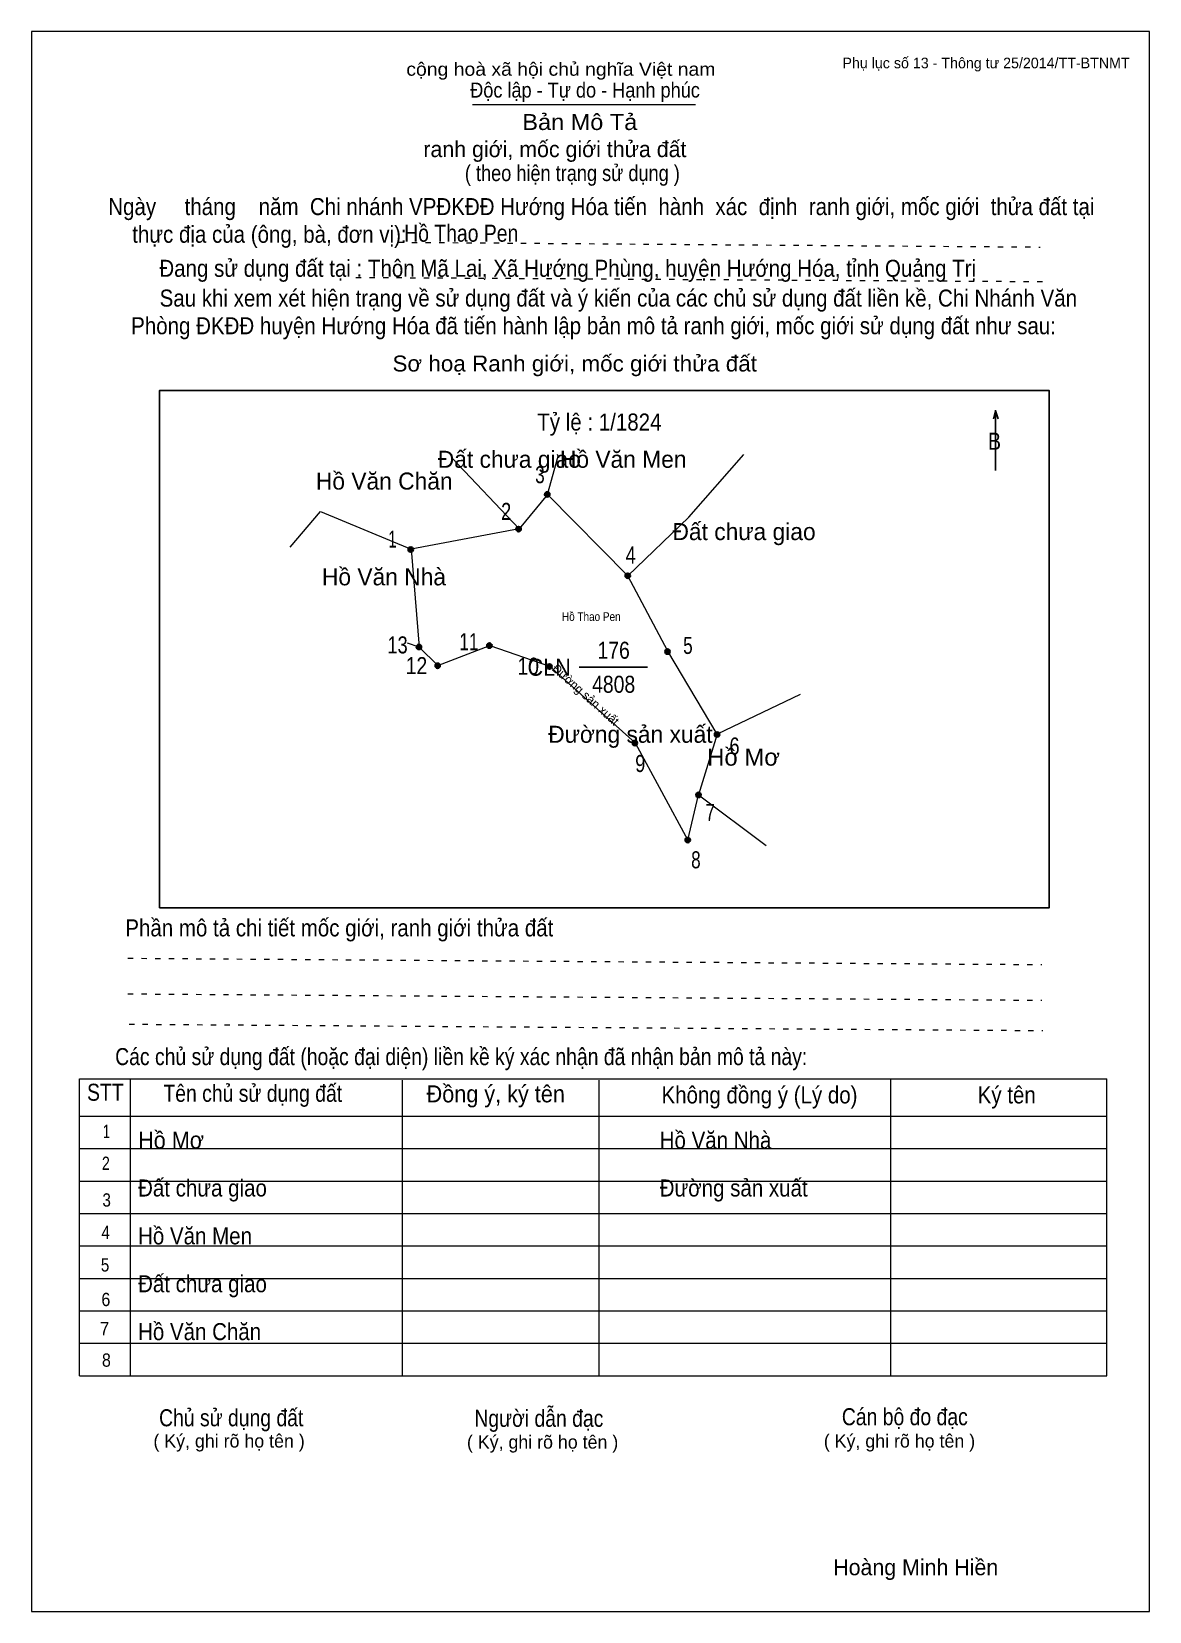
# Model space of a CAD drawing. Header units: centimetres. Extents: x 0 to 21, y 0 to 29.7.
import ezdxf
from ezdxf.enums import TextEntityAlignment as Align

# ---------------------------------------------------------------- set-up
doc = ezdxf.new("R2010")
doc.units = ezdxf.units.CM
doc.header["$LTSCALE"] = 0.13
doc.linetypes.add('DOTTED', pattern=[1.5, 0.3, -1.2])
for name, color, linetype, lineweight in [('1', 7, 'Continuous', 13), ('32', 7, 'Continuous', 25), ('33', 7, 'Continuous', 25), ('6', 7, 'Continuous', 13), ('62', 7, 'Continuous', 13)]:
    doc.layers.add(name, color=color, linetype=linetype, lineweight=lineweight)
for name, color, linetype in [('2', 7, 'Continuous'), ('34', 7, 'Continuous'), ('51', 7, 'Continuous'), ('63', 7, 'Continuous')]:
    doc.layers.add(name, color=color, linetype=linetype)

msp = doc.modelspace()

# ---------------------------------------------------------------- hatches: boundary and pattern name
at = {"layer": '32'}
for points in [[(9.738, 21.0003, 1), (9.638, 21.0003, 1)], [(9.2001, 20.3467, 1), (9.1001, 20.3467, 1)], [(7.1715, 19.9629, 1), (7.0715, 19.9629, 1)], [(11.2486, 19.4694, 1), (11.1486, 19.4694, 1)], [(7.3261, 18.1316, 1), (7.2261, 18.1316, 1)], [(8.6508, 18.1574, 1), (8.5508, 18.1574, 1)], [(7.6786, 17.7791, 1), (7.5786, 17.7791, 1)], [(11.9964, 18.0439, 1), (11.8964, 18.0439, 1)], [(9.777, 17.7632, 1), (9.677, 17.7632, 1)], [(11.3823, 16.3239, 1), (11.2823, 16.3239, 1)], [(12.9285, 16.4856, 1), (12.8285, 16.4856, 1)], [(12.5782, 15.3485, 1), (12.4782, 15.3485, 1)], [(12.377, 14.5003, 1), (12.277, 14.5003, 1)]]:
    msp.add_hatch(color=256, dxfattribs=at).paths.add_polyline_path(points)

# ---------------------------------------------------------------- linework, layer by layer
at = {"layer": '1'}
msp.add_lwpolyline([(21, 0), (21, 29.7), (0, 29.7), (0, 0)], close=True, dxfattribs=at)
at = {"layer": '32'}
for centre in [(9.688, 21.0003), (9.1501, 20.3467), (7.1215, 19.9629), (11.1986, 19.4694), (7.2761, 18.1316), (8.6008, 18.1574), (7.6286, 17.7791), (11.9464, 18.0439), (9.727, 17.7632), (11.3323, 16.3239), (12.8785, 16.4856), (12.5282, 15.3485), (12.327, 14.5003)]:
    msp.add_circle(centre, 0.05, dxfattribs=at)
at = {"layer": '33'}
msp.add_line((10.29, 17.75), (11.57, 17.75), dxfattribs=at)
at = {"layer": '6'}
for p, q in [((12.33, 14.5), (12.53, 15.35)), ((12.53, 15.35), (13.8, 14.4))]:
    msp.add_line(p, q, dxfattribs=at)
for points in [[(7.89, 21.75), (7.9, 21.68), (9.16, 20.35)], [(9.69, 21), (9.89, 21.72), (9.88, 21.75)], [(11.2, 19.47), (12.35, 20.57), (13.38, 21.75)], [(11.2, 19.47), (9.69, 21), (9.16, 20.35), (7.13, 19.97), (7.28, 18.13), (7.06, 18.2)], [(4.86, 20.01), (5.43, 20.68), (7.13, 19.97)], [(12.88, 16.49), (11.95, 18.05), (11.2, 19.47)], [(7.28, 18.13), (7.63, 17.78), (8.61, 18.16), (9.73, 17.77), (11.34, 16.33), (12.33, 14.5)], [(14.44, 17.24), (12.88, 16.49), (12.53, 15.35)]]:
    msp.add_lwpolyline(points, dxfattribs=at)
at = {"layer": '62'}
for p, q in [((8.28, 28.33), (12.47, 28.33)), ((0.9, 10.01), (20.2, 10.01)), ((0.9, 4.43), (0.9, 10.01)), ((1.86, 4.43), (1.86, 10.01)), ((6.97, 4.43), (6.97, 9.99)), ((10.66, 4.43), (10.66, 9.99)), ((16.14, 4.43), (16.14, 10.01)), ((20.2, 4.43), (20.2, 10.01)), ((0.9, 9.31), (20.2, 9.31)), ((0.9, 8.7), (20.2, 8.7)), ((0.9, 8.09), (20.2, 8.09)), ((0.9, 7.48), (20.2, 7.48)), ((0.9, 6.87), (20.2, 6.87)), ((0.9, 6.26), (20.2, 6.26)), ((0.9, 5.65), (20.2, 5.65)), ((0.9, 5.04), (20.2, 5.04)), ((0.9, 4.43), (20.2, 4.43))]:
    msp.add_line(p, q, dxfattribs=at)
at = {"layer": '62', "linetype": 'DOTTED'}
for p, q in [((6.89, 25.74), (18.95, 25.65)), ((6.09, 25.08), (19.04, 25)), ((1.81, 12.28), (18.98, 12.16)), ((1.81, 11.61), (18.98, 11.49)), ((1.83, 11.04), (19, 10.92))]:
    msp.add_line(p, q, dxfattribs=at)
at = {"layer": '62', "lineweight": 25}
for p, q in [((18.11, 22.58), (18.11, 21.45)), ((18.11, 22.57), (18.07, 22.42)), ((18.11, 22.57), (18.16, 22.42))]:
    msp.add_line(p, q, dxfattribs=at)
msp.add_lwpolyline([(2.4, 13.23), (19.12, 13.23), (19.12, 22.95), (2.4, 22.95)], close=True, dxfattribs=at)

# ---------------------------------------------------------------- texts
at = {"layer": '2', "width": 0.85}
msp.add_text('Hồ Thao Pen', height=0.1645, dxfattribs=at).set_placement((10.515, 18.62), align=Align.CENTER)
at = {"layer": '2'}
msp.add_text('Đường sản xuất', height=0.1645, rotation=318.121, dxfattribs=at).set_placement((10.3551, 17.1723), align=Align.CENTER)
at = {"layer": '32'}
for s, width, p in [('3', 0.75, (9.55, 21.21)), ('2', 0.8, (8.915, 20.52)), ('1', 0.65, (6.78, 20)), ('4', 0.8, (11.255, 19.7)), ('13', 0.8, (6.875, 18.01)), ('11', 0.75, (8.215, 18.07)), ('5', 0.75, (12.33, 18)), ('12', 0.85, (7.23, 17.62)), ('10', 0.85, (9.33, 17.61)), ('6', 0.8, (13.205, 16.11)), ('9', 0.8, (11.435, 15.78)), ('7', 0.75, (12.75, 14.86)), ('8', 0.75, (12.48, 13.97))]:
    msp.add_text(s, height=0.32, dxfattribs=dict(at, width=width)).set_placement(p, align=Align.CENTER)
at = {"layer": '33'}
for s, p in [('Đất chưa giao', (8.975, 21.5)), ('Hồ Văn Men', (11.115, 21.5)), ('Hồ Văn Chăn', (6.625, 21.09)), ('Đất chưa giao', (13.385, 20.14)), ('Hồ Văn Nhà', (6.62, 19.29)), ('Đường sản xuất', (11.25, 16.33))]:
    msp.add_text(s, height=0.32, dxfattribs=at).set_placement(p, align=Align.CENTER)
for s, width, p in [('176', 0.85, (10.935, 17.91)), ('4808', 0.85, (10.935, 17.27)), ('Hồ Mơ', 1.05, (13.375, 15.9))]:
    msp.add_text(s, height=0.32, dxfattribs=dict(at, width=width)).set_placement(p, align=Align.CENTER)
at = {"layer": '33', "width": 0.95}
msp.add_text('CLN', height=0.32, dxfattribs=at).set_placement((10.13, 17.59), align=Align.RIGHT)
at = {"layer": '34'}
for s, width, p in [('Hồ Thao Pen', 0.85, (7, 25.75)), ('Hồ Mơ', 0.95, (2, 8.7)), ('Hồ Văn Nhà', 0.9, (11.8, 8.7)), ('Đất chưa giao', 0.9, (2, 7.8)), ('Đường sản xuất', 0.9, (11.8, 7.8)), ('Hồ Văn Men', 0.9, (2, 6.9)), ('Đất chưa giao', 0.9, (2, 6)), ('Hồ Văn Chăn', 0.9, (2, 5.1))]:
    msp.add_text(s, height=0.32, dxfattribs=dict(at, width=width)).set_placement(p)
at = {"layer": '51', "width": 0.9}
msp.add_text('Tỷ lệ : 1/1824', height=0.32, dxfattribs=at).set_placement((9.5, 22.2))
at = {"layer": '62'}
for s, height, width, p in [('cộng hoà xã hội chủ nghĩa Việt nam', 0.2474, 1.1, (7.04, 28.87)), ('Độc lập - Tự do - Hạnh phúc', 0.2828, 0.9, (8.24, 28.46)), ('Bản Mô Tả', 0.3, 1.1, (9.22, 27.85)), ('( theo hiện trạng sử dụng )', 0.3, 0.85, (8.14, 26.89)), ('Ngày     tháng    năm  Chi nhánh VPĐKĐĐ Hướng Hóa tiến  hành  xác  định  ranh giới, mốc giới  thửa đất tại ', 0.32, 0.9, (1.44, 26.25)), ('thực địa của (ông, bà, đơn vị): ', 0.32, 0.9, (1.89, 25.73)), ('Đang sử dụng đất tại : Thôn Mã Lai, Xã Hướng Phùng, huyện Hướng Hóa, tỉnh Quảng Trị', 0.32, 0.9, (2.4, 25.09)), ('     Sau khi xem xét hiện trạng về sử dụng đất và ý kiến của các chủ sử dụng đất liền kề, Chi Nhánh Văn ', 0.32, 0.9, (1.87, 24.53)), ('Phòng ĐKĐĐ huyện Hướng Hóa đã tiến hành lập bản mô tả ranh giới, mốc giới sử dụng đất như sau:', 0.32, 0.9, (1.87, 24.01)), ('Sơ hoạ Ranh giới, mốc giới thửa đất', 0.3, 1.05, (6.78, 23.31)), ('B', 0.32, 0.85, (17.97, 21.84)), ('Phần mô tả chi tiết mốc giới, ranh giới thửa đất ', 0.32, 0.9, (1.76, 12.69)), ('Các chủ sử dụng đất (hoặc đại diện) liền kề ký xác nhận đã nhận bản mô tả này:', 0.32, 0.85, (1.57, 10.27))]:
    msp.add_text(s, height=height, dxfattribs=dict(at, width=width)).set_placement(p)
msp.add_text('ranh giới, mốc giới thửa đất', height=0.3, dxfattribs=at).set_placement((7.36, 27.34))
for s, height, width, p in [('STT', 0.32, 0.85, (1.385, 9.6)), ('Tên chủ sử dụng đất', 0.32, 0.85, (4.155, 9.58)), ('Đồng ý, ký tên', 0.32, 0.95, (8.72, 9.57)), ('Không đồng ý (Lý do)', 0.32, 0.9, (13.675, 9.55)), ('Ký tên', 0.32, 0.9, (18.32, 9.55)), ('1', 0.25, 0.7, (1.405, 8.9)), ('2', 0.25, 0.8, (1.395, 8.3)), ('3', 0.25, 0.85, (1.41, 7.61)), ('4', 0.25, 0.85, (1.39, 7)), ('5', 0.25, 0.85, (1.38, 6.39)), ('6', 0.25, 0.9, (1.395, 5.74)), ('7', 0.25, 0.95, (1.37, 5.19)), ('8', 0.25, 0.9, (1.405, 4.6)), ('Người dẫn đạc', 0.32, 0.85, (9.53, 3.47)), ('Chủ sử dụng đất', 0.32, 0.85, (3.75, 3.48)), ('Cán bộ đo đạc', 0.32, 0.85, (16.405, 3.5))]:
    msp.add_text(s, height=height, dxfattribs=dict(at, width=width)).set_placement(p, align=Align.CENTER)
for p in [(3.71, 3.08), (9.6, 3.06), (16.305, 3.08)]:
    msp.add_text('( Ký, ghi rõ họ tên )', height=0.25, dxfattribs=at).set_placement(p, align=Align.CENTER)
at = {"layer": '63'}
msp.add_text('Phụ lục số 13 - Thông tư 25/2014/TT-BTNMT', height=0.2, dxfattribs=at).set_placement((20.63, 29.01), align=Align.RIGHT)
msp.add_text('Hoàng Minh Hiền', height=0.3, dxfattribs=at).set_placement((16.61, 0.68), align=Align.CENTER)

doc.saveas('drawing.dxf')
